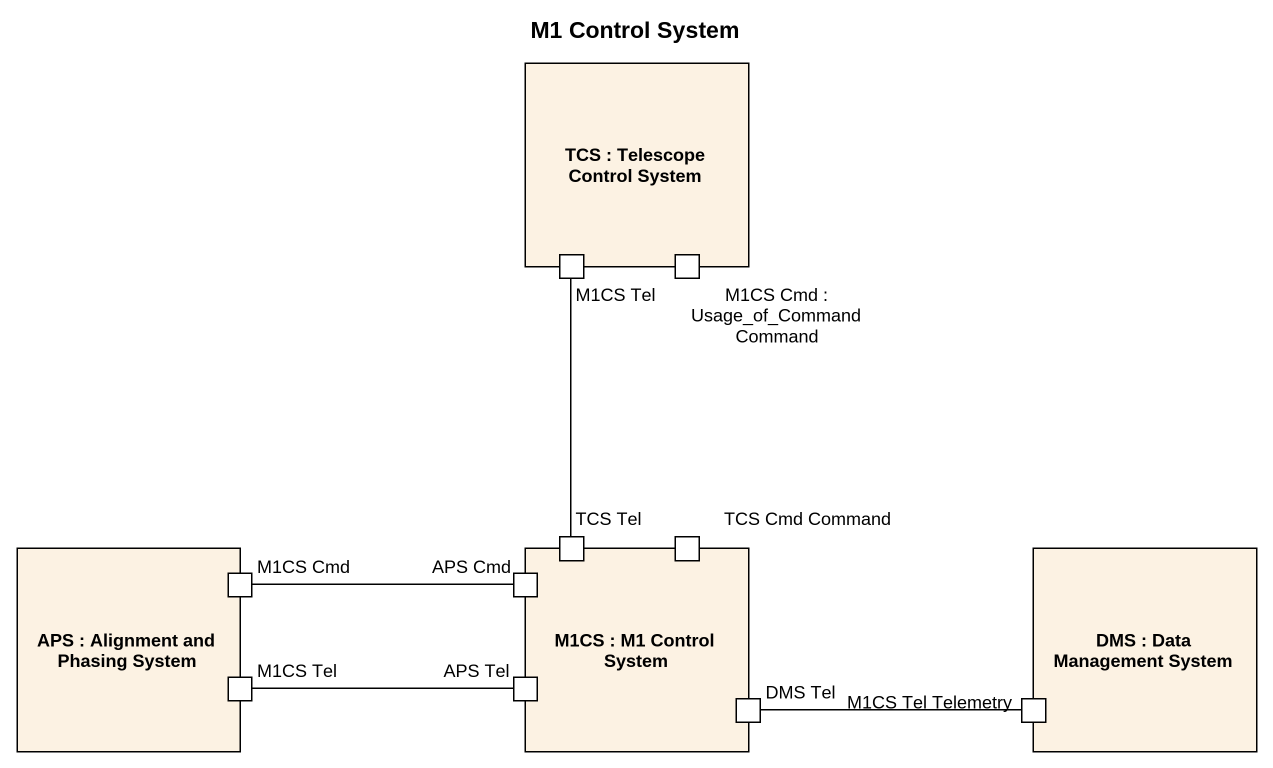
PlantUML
@startuml
title M1 Control System
rectangle "TCS : Telescope Control System" as TCS {
  port "M1CS Tel" as M1CS_Tel
  port "M1CS Cmd : Usage_of_Command Command" as M1CS_Cmd_Usage_of_Command
}
rectangle "APS : Alignment and Phasing System" as APS {
  port "M1CS Cmd" as M1CS_Cmd
  port "M1CS Tel" as M1CS_Tel_2
}
rectangle "M1CS : M1 Control System" as M1CS {
  port "APS Cmd" as APS_Cmd
  port "TCS Tel" as TCS_Tel
  port "TCS Cmd Command" as TCS_Cmd_Command
  port "APS Tel" as APS_Tel
  port "DMS Tel" as DMS_Tel
}
rectangle "DMS : Data Management System" as DMS {
  port "M1CS Tel Telemetry" as M1CS_Tel_Telemetry
}
M1CS_Tel -- TCS_Tel
M1CS_Cmd -right- APS_Cmd
M1CS_Tel_2 -right- APS_Tel
DMS_Tel -right- M1CS_Tel_Telemetry
@enduml
